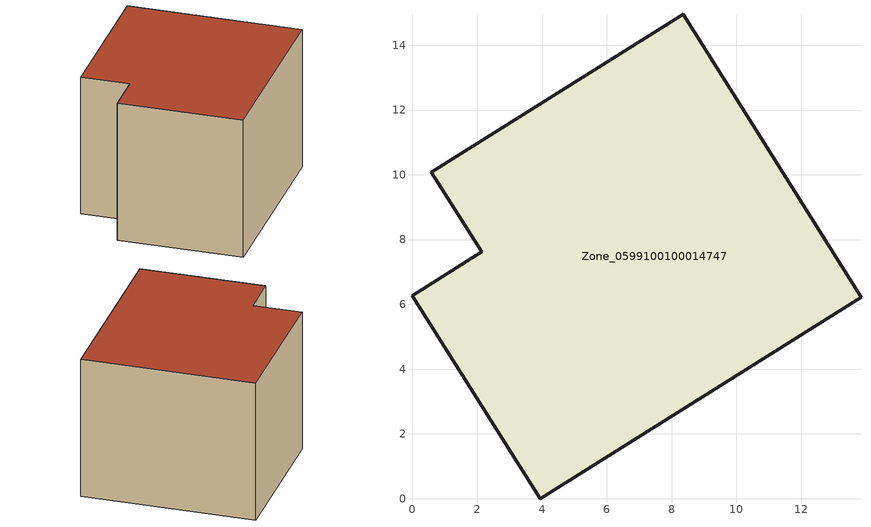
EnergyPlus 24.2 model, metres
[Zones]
Zone_0599100100014747
 floor ground (C_G): 0,6.27 2.13,7.62 0.58,10.07 8.36,14.96 13.85,6.21 3.94,0 z0
 wall outside (C_F): 2.13,7.62 0,6.27 3.94,0 13.85,6.21 8.36,14.96 0.58,10.07 2.13,7.62 z0:8.66
 roof outside (C_R): 8.36,14.96 0.58,10.07 2.13,7.62 0,6.27 3.94,0 13.85,6.21 z8.66
[BUILDING]
Pand.0599100100014747: North Axis=0; Terrain=City; Loads Convergence Tolerance Value=0.04; Temperature Convergence Tolerance Value=0.4; Solar Distribution=FullExterior; Maximum Number of Warmup Days=25; Minimum Number of Warmup Days=1
[Site:Location]
Rotterdam.The.Hague.AP_ZH_NLD Design_Conditions: Latitude=51.96; Longitude=4.45; Time Zone=1; Elevation=-4.5
[SITE:GROUNDTEMPERATURE:BUILDINGSURFACE]
18, 18, 18, 18, 18, 18, 18, 18, 18, 18, 18, 18
[MATERIAL] Thermal Absorptance=0.9; Solar Absorptance=0.7; Visible Absorptance=0.7
Name | Roughness | Thickness | Conductivity | Density | Specific Heat
G.D.2015-2018 | MediumSmooth | 0.15 | 0.0428571 | 540 | 1210
F.D.2015-2018 | Rough | 0.3 | 0.0666667 | 1920 | 840
R.D.2015-2018 | MediumRough | 0.2 | 0.0333333 | 1500 | 1000
[CONSTRUCTION]
C_G: G.D.2015-2018
C_F: F.D.2015-2018
C_R: R.D.2015-2018
[ZONE]
Zone_0599100100014747: Type=1; Multiplier=1; Ceiling Height=Autocalculate; Volume=Autocalculate; Floor Area=autocalculate; Part of Total Floor Area=Yes
[ZONEINFILTRATION:DESIGNFLOWRATE]
Infil_Zone_0599100100014747: Zone or ZoneList or Space or SpaceList=Zone_0599100100014747; Schedule=AlwaysOn; Design Flow Rate Calculation Method=Flow/Area; Flow Rate per Floor Area=0.0021; Constant Term Coefficient=1; Temperature Term Coefficient=0; Velocity Term Coefficient=0; Velocity Squared Term Coefficient=0
[HVACTEMPLATE:ZONE:IDEALLOADSAIRSYSTEM]
Zone_0599100100014747: Maximum Heating Supply Air Temperature=50; Minimum Cooling Supply Air Temperature=13; Maximum Heating Supply Air Humidity Ratio=0.0156; Minimum Cooling Supply Air Humidity Ratio=0.0077; Heating Limit=NoLimit; Cooling Limit=NoLimit; Dehumidification Control Type=ConstantSensibleHeatRatio; Cooling Sensible Heat Ratio=0.7; Dehumidification Setpoint=60; Humidification Control Type=None; Humidification Setpoint=30; Outdoor Air Method=None; Outdoor Air Flow Rate per Person=0.00944; Outdoor Air Flow Rate per Zone Floor Area=0; Outdoor Air Flow Rate per Zone=0; Demand Controlled Ventilation Type=None; Outdoor Air Economizer Type=NoEconomizer; Heat Recovery Type=None; Sensible Heat Recovery Effectiveness=0.7; Latent Heat Recovery Effectiveness=0.65
[ZONECONTROL:THERMOSTAT]
ThermostatControl_Zone_0599100100014747: Zone or ZoneList=Zone_0599100100014747; Control Type Schedule=DualSetpointControlType; Control 1=Thermostat_Zone_0599100100014747; Temperature Difference Between Cutout And Setpoint=0
[THERMOSTATSETPOINT:DUALSETPOINT]
Thermostat_Zone_0599100100014747: Heating Setpoint Temperature Schedule=HeatingSetpoint_Zone_0599100100014747; Cooling Setpoint Temperature Schedule=CoolingSetpoint_Zone_0599100100014747
[SCHEDULE:COMPACT]
HeatingSetpoint_Zone_0599100100014747: Through: 12/31, For: AllDays, Until: 24:00, 21
CoolingSetpoint_Zone_0599100100014747: Through: 12/31, For: AllDays, Until: 24:00, 24
DualSetpointControlType: Through: 12/31, For: AllDays, Until: 24:00, 4
AlwaysOn: Through: 12/31, For: AllDays, Until: 24:00, 1
